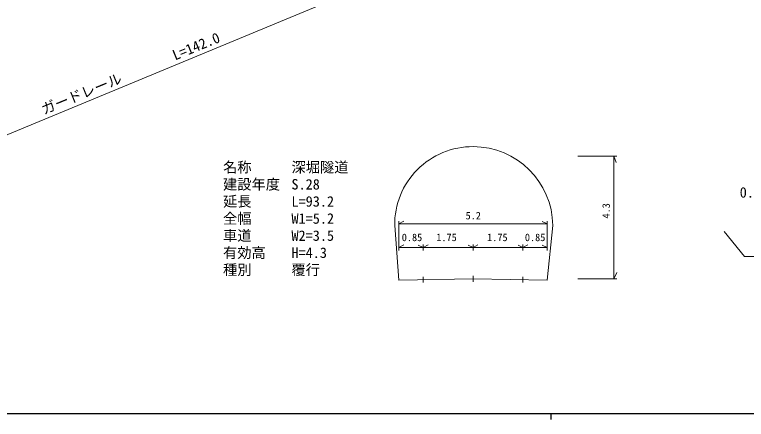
# Model space of a CAD drawing. Units: millimetres, scale not verified. Extents: x 40000 to 680000, y 20000 to 380000.
# Drawn here: x 173916 to 302292, y 204000 to 274987 of the extents above; entities that cross this region are included whole.
import ezdxf
from ezdxf.enums import TextEntityAlignment as Align

# ---------------------------------------------------------------- set-up
doc = ezdxf.new("R2010")
doc.units = ezdxf.units.MM
doc.header["$LTSCALE"] = 1000
doc.layers.add('M-STR-HTXT', color=7, linetype='Continuous', lineweight=13)
doc.layers.add('M-TTL-BAND', color=7, linetype='Continuous', lineweight=25)
doc.styles.add('ＭＳ ゴシック', font='')
doc.styles.get('ＭＳ ゴシック').set_extended_font_data('MS Gothic')

msp = doc.modelspace()

# ---------------------------------------------------------------- linework, layer by layer
at = {"layer": 'M-STR-HTXT'}
for p, q in [((151242, 245104), (235525, 280019)), ((272701, 250147), (279564, 250147)), ((279064, 250147), (279064, 228647)), ((279064, 250147), (279471, 249028)), ((240592, 237987), (241348, 228432)), ((241346, 233641), (241346, 238775)), ((241346, 238275), (242198, 238751)), ((241346, 238275), (267346, 238275)), ((267346, 238275), (266486, 238715)), ((267344, 228429), (268319, 237984)), ((267346, 233641), (267346, 238775)), ((301991, 232551), (298409, 236924)), ((241346, 234141), (242198, 234616)), ((241346, 234141), (267346, 234141)), ((245596, 234141), (244736, 234581)), ((245596, 233641), (245596, 234641)), ((245596, 234141), (246448, 234616)), ((254346, 234141), (253486, 234581)), ((254346, 233641), (254346, 234641)), ((254346, 234141), (255198, 234616)), ((263096, 234141), (262236, 234581)), ((263096, 233641), (263096, 234641)), ((263096, 234141), (263948, 234616)), ((267346, 234141), (266486, 234581)), ((301991, 232551), (305491, 232551)), ((241348, 228432), (254346, 228647)), ((245596, 228002), (245596, 229002)), ((254346, 228147), (254346, 229147)), ((254346, 228647), (267344, 228429)), ((263096, 228000), (263096, 229000)), ((272701, 228647), (279564, 228647)), ((279064, 228647), (279539, 229756))]:
    msp.add_line(p, q, dxfattribs=at)
for centre, radius, start, end in [((254257, 238164), 13667, 89.54207, 180.7439), ((254374, 237886), 13945, 0.40073, 90.03193)]:
    msp.add_arc(centre, radius, start, end, dxfattribs=at)
at = {"layer": 'M-TTL-BAND'}
for p, q in [((40000, 205000), (579000, 205000)), ((268000, 205000), (268000, 204000))]:
    msp.add_line(p, q, dxfattribs=at)

# ---------------------------------------------------------------- texts
at = {"layer": 'M-STR-HTXT', "style": 'ＭＳ ゴシック'}
for s, height, rotation, p in [('L=142.0', 1833, 22.276, (206307, 268084)), ('ガードレール', 1833, 22.276, (186198, 259761)), ('4.3', 1320, 90, (278730, 240575))]:
    msp.add_text(s, height=height, rotation=rotation, dxfattribs=at).set_placement(p, align=Align.BOTTOM_CENTER)
for s, height, p in [('名称', 1833, (210477, 246763)), ('深堀隧道', 1833, (222477, 246763)), ('建設年度', 1833, (210477, 243763)), ('S.28', 1833, (222477, 243763)), ('延長', 1833, (210477, 240763)), ('L=93.2', 1833, (222477, 240763)), ('全幅', 1833, (210477, 237763)), ('W1=5.2', 1833, (222477, 237763)), ('5.2', 1320, (253032, 238681)), ('車道', 1833, (210477, 234763)), ('W2=3.5', 1833, (222477, 234763)), ('0.85', 1320, (241833, 234864)), ('1.75', 1320, (247890, 234864)), ('0.85', 1320, (263436, 234864)), ('有効高', 1833, (210477, 231763)), ('H=4.3', 1833, (222477, 231763)), ('種別', 1833, (210477, 228777)), ('覆行', 1833, (222477, 228777))]:
    msp.add_text(s, height=height, dxfattribs=at).set_placement(p, align=Align.BOTTOM_LEFT)
for s, height, p in [('0.5', 1833, (302996, 242347)), ('1.75', 1320, (258608, 234864))]:
    msp.add_text(s, height=height, dxfattribs=at).set_placement(p, align=Align.BOTTOM_CENTER)

doc.saveas('drawing.dxf')
